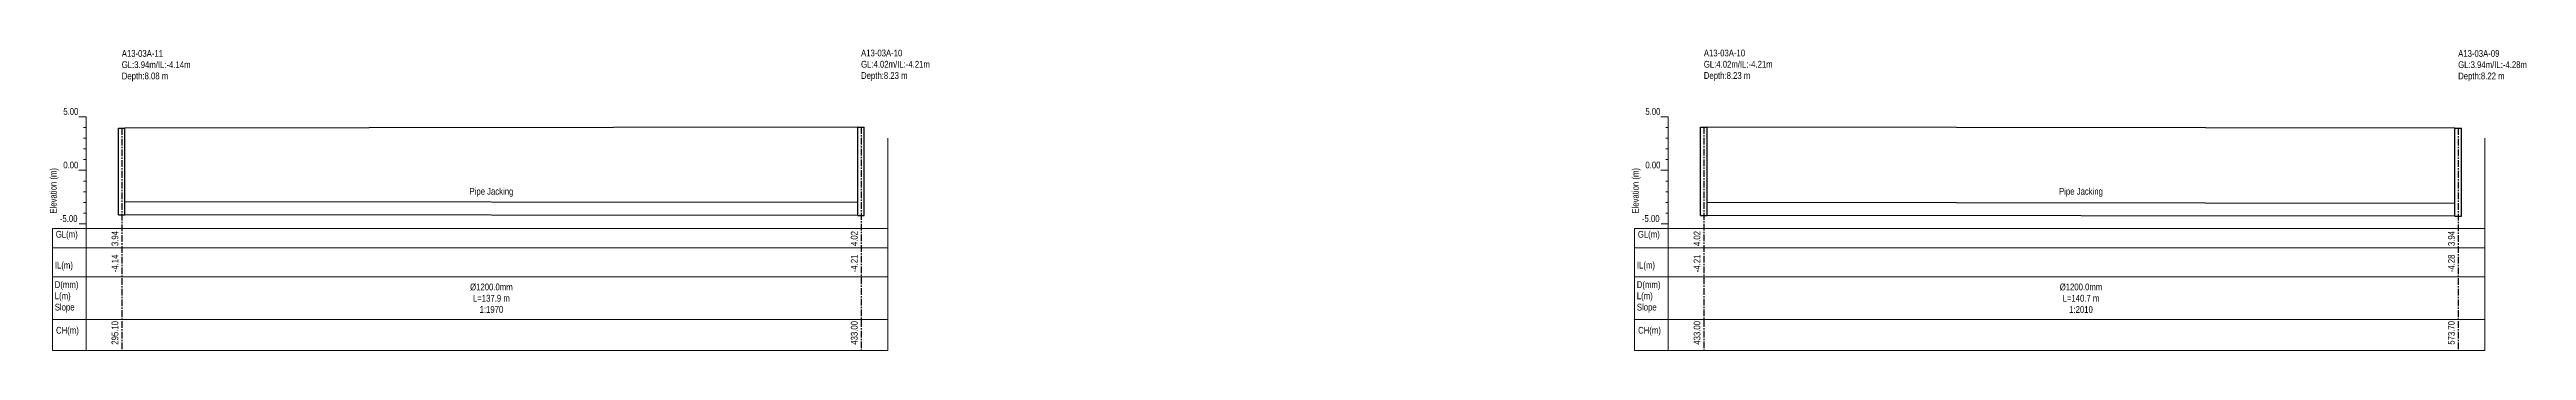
# Model space of a CAD drawing. Header units: metres. Extents: x -765 to 8757, y -99 to 211.
# Drawn here: x 295.6 to 757.6, y -33.6 to 22.5 of the extents above; entities that cross this region are included whole.
import ezdxf

# ---------------------------------------------------------------- set-up
doc = ezdxf.new("R2010")
doc.units = ezdxf.units.M
doc.header["$MEASUREMENT"] = 0
doc.linetypes.add('CENTER', pattern=[2, 1.25, -0.25, 0.25, -0.25])
doc.layers.add('PDF_PDF2_Geometry', color=253, linetype='Continuous', lineweight=9, true_color=0xababab)
doc.layers.add('PDF_Text', color=7, linetype='Continuous')
doc.layers.add('SM_PP_GRIDTEXT', color=7, linetype='Continuous', lineweight=5)
doc.styles.add('ALL', font='swissc.ttf')

# ---------------------------------------------------------------- blocks, each defined once
blk = doc.blocks.new('template')
at = {"layer": 'PDF_PDF2_Geometry'}
blk.add_line((0, 24.61), (0, 43.61), dxfattribs=at)
at = {"layer": 'SM_PP_GRIDTEXT'}
for p, q in [((0, 43.61), (-1.39, 43.61)), ((0, 41.61), (-0.46, 41.61)), ((0, 0), (0, 43.61)), ((0, 39.61), (-0.46, 39.61)), ((0, 37.61), (-0.46, 37.61)), ((0, 33.61), (-1.37, 33.61)), ((0, 35.61), (-0.46, 35.61)), ((0, 31.61), (-0.46, 31.61)), ((0, 29.61), (-0.46, 29.61)), ((0, 23.61), (-1.3, 23.61)), ((0, 27.61), (-0.46, 27.61)), ((0, 25.61), (-0.46, 25.61)), ((-6.28, 22.76), (-6.28, 0)), ((0, 22.76), (-6.28, 22.76)), ((-6.28, 19.12), (0, 19.12)), ((0, 13.73), (-6.28, 13.73)), ((-6.28, 0), (0, 0))]:
    blk.add_line(p, q, dxfattribs=at)
blk.add_lwpolyline([(-6.28, 5.78), (0, 5.78)], dxfattribs=at)
at = {"layer": 'PDF_Text', "char_height": 1.26, "attachment_point": 7, "style": 'ALL'}
for s, insert in [('5.00', (-4.26, 43.95)), ('0.00', (-4.26, 33.96)), ('-5.00', (-4.9, 23.97)), ('GL(m)', (-5.66, 20.67)), ('IL(m)', (-5.83, 14.91)), ('CH(m)', (-5.61, 2.76))]:
    blk.add_mtext(s, dxfattribs=dict(at, insert=insert))
at = {"layer": 'PDF_Text', "insert": (-5.12, 25.54), "char_height": 1.26, "attachment_point": 7, "rotation": 90, "style": 'ALL'}
blk.add_mtext('Elevation (m)', dxfattribs=at)
at = {"layer": 'PDF_Text', "insert": (-5.85, 7.08), "char_height": 1.26, "width": 12.5671, "attachment_point": 7, "style": 'ALL'}
blk.add_mtext('D(mm)\\P\\pxt2;L(m)\\P\\ptz;Slope', dxfattribs=at)

msp = doc.modelspace()

# ---------------------------------------------------------------- linework, layer by layer
for p, q in [((446.4, -6.02), (309.7, -5.88)), ((446.4, -8.42), (309.7, -8.28)), ((744.3, -6.16), (604.8, -6.02)), ((744.3, -8.56), (604.8, -8.42))]:
    msp.add_line(p, q)
at = {"layer": 'GROUND_ELEVATION', "color": 3}
for p, q in [((446.4, 8.04), (309.7, 7.88)), ((744.3, 7.88), (604.8, 8.04))]:
    msp.add_line(p, q, dxfattribs=at)
at = {"layer": 'lines', "color": 8, "linetype": 'CENTER'}
for p, q in [((309.1, 7.88), (309.1, -33.61)), ((447, 8.04), (447, -33.61)), ((604.2, 8.04), (604.2, -33.61)), ((744.9, 7.88), (744.9, -33.61))]:
    msp.add_line(p, q, dxfattribs=at)
at = {"layer": 'Profile Manhole'}
for p, q in [((308.5, -8.28), (308.5, 7.88)), ((308.5, 7.88), (309.7, 7.88)), ((309.7, -8.28), (309.7, 7.88)), ((446.4, -8.42), (446.4, 8.04)), ((446.4, 8.04), (447.6, 8.04)), ((447.6, -8.42), (447.6, 8.04)), ((603.6, -8.42), (603.6, 8.04)), ((603.6, 8.04), (604.8, 8.04)), ((604.8, -8.42), (604.8, 8.04)), ((744.3, -8.56), (744.3, 7.88)), ((744.3, 7.88), (745.5, 7.88)), ((745.5, -8.56), (745.5, 7.88)), ((308.5, -8.28), (309.7, -8.28)), ((446.4, -8.42), (447.6, -8.42)), ((603.6, -8.42), (604.8, -8.42)), ((744.3, -8.56), (745.5, -8.56))]:
    msp.add_line(p, q, dxfattribs=at)
at = {"layer": 'SM_PP_GRIDTEXT'}
for p, q in [((452, -33.6108), (452, 6)), ((749.9, -33.6108), (749.9, 6)), ((302.4543, -10.8458), (452, -10.8458)), ((597.5543, -10.8458), (749.9, -10.8458)), ((302.4543, -14.4882), (452, -14.4882)), ((597.5543, -14.4882), (749.9, -14.4882)), ((302.4543, -19.878), (452, -19.878)), ((597.5543, -19.878), (749.9, -19.878)), ((302.4543, -27.8324), (452, -27.8324)), ((597.5543, -27.8324), (749.9, -27.8324)), ((302.4543, -33.6108), (452, -33.6108)), ((597.5543, -33.6108), (749.9, -33.6108))]:
    msp.add_line(p, q, dxfattribs=at)

# ---------------------------------------------------------------- block references
for p in [(302.4543, -33.6108), (597.5543, -33.6108)]:
    msp.add_blockref('template', p)

# ---------------------------------------------------------------- texts
at = {"layer": 'ANNOTATION', "color": 7, "char_height": 1.26, "style": 'ALL'}
for s, insert, attachment_point in [('A13-03A-11\\PGL:3.94m/IL:-4.14m\\PDepth:8.08 m', (309.1, 22.44), 1), ('A13-03A-10\\PGL:4.02m/IL:-4.21m\\PDepth:8.23 m', (447, 22.52), 1), ('A13-03A-10\\PGL:4.02m/IL:-4.21m\\PDepth:8.23 m', (604.2, 22.52), 1), ('A13-03A-09\\PGL:3.94m/IL:-4.28m\\PDepth:8.22 m', (744.9, 22.44), 1), ('Pipe Jacking', (378.05, -3.285), 2), ('Pipe Jacking', (674.55, -3.285), 2), ('Ø1200.0mm\\PL=137.9 m\\P1:1970', (378.05, -21.13), 2), ('Ø1200.0mm\\PL=140.7 m\\P1:2010', (674.55, -21.13), 2)]:
    msp.add_mtext(s, dxfattribs=dict(at, insert=insert, attachment_point=attachment_point))
at = {"layer": 'PDF_text', "color": 7, "style": 'ALL'}
for s, p in [('3.94', (308.46, -14.13)), ('4.02', (446.36, -14.13)), ('4.02', (603.56, -14.13)), ('3.94', (744.26, -14.13)), ('-4.14', (308.46, -19.01)), ('-4.21', (446.36, -19.01)), ('-4.21', (603.56, -19.01)), ('-4.28', (744.26, -19.01)), ('295.10', (308.46, -32.53)), ('433.00', (446.36, -32.53)), ('433.00', (603.56, -32.53)), ('573.70', (744.26, -32.53))]:
    msp.add_text(s, height=1.26, rotation=90, dxfattribs=at).set_placement(p)

doc.saveas('drawing.dxf')
